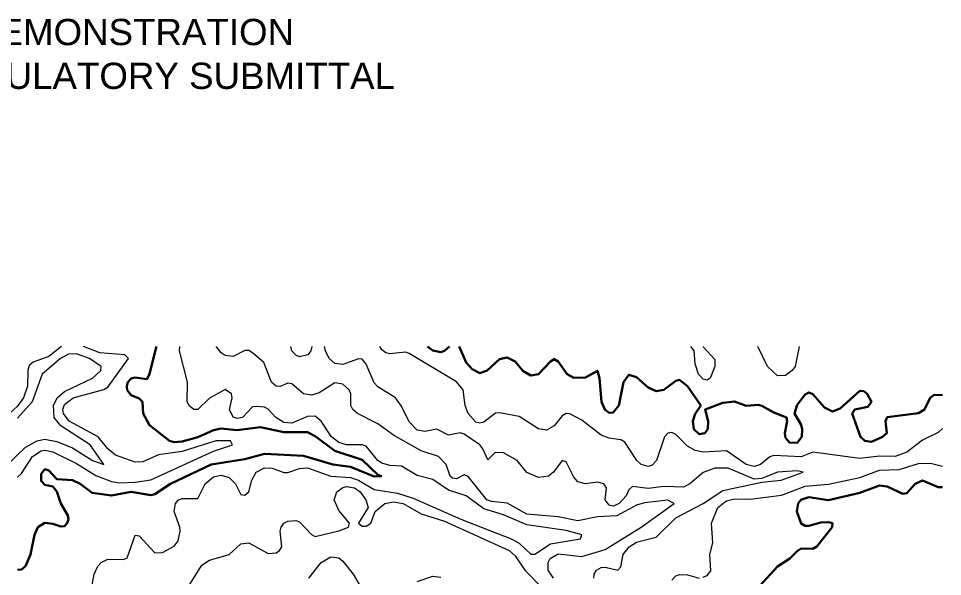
# Model space of a CAD drawing. Extents: x 6810325 to 6812275, y 1878569 to 1880689.
# Drawn here: x 6811501 to 6812275, y 1880222 to 1880689 of the extents above; entities that cross this region are included whole.
import ezdxf

# ---------------------------------------------------------------- set-up
doc = ezdxf.new("R2010")
doc.units = 21
doc.header["$LTSCALE"] = 10
doc.header["$MEASUREMENT"] = 0
for name, color, linetype, lineweight in [('ANNO-SAMPLE', 1, 'CONTINUOUS', 35), ('TOPO-CONTOUR-MAJOR', 34, 'CONTINUOUS', 30), ('TOPO-CONTOUR-MINOR', 36, 'CONTINUOUS', 13)]:
    doc.layers.add(name, color=color, linetype=linetype, lineweight=lineweight)
doc.styles.add('LABEL', font='arial.ttf')

msp = doc.modelspace()

# ---------------------------------------------------------------- linework, layer by layer
at = {"layer": 'TOPO-CONTOUR-MAJOR'}
for points, elevation in [([(6811500.51, 1880227.44), (6811503.79, 1880227.66), (6811507.07, 1880230.58), (6811511.31, 1880240.34), (6811514.59, 1880256.74), (6811517.61, 1880263.31), (6811523.47, 1880266.83), (6811530.04, 1880266.11), (6811536.6, 1880263.71), (6811539.88, 1880264.09), (6811542.01, 1880266.59), (6811543.23, 1880269.87), (6811542.59, 1880273.15), (6811536.85, 1880282.99), (6811533.32, 1880293.11), (6811530.04, 1880297.25), (6811523.47, 1880298.57), (6811520.19, 1880301.97), (6811520.19, 1880307.87), (6811523.47, 1880311.74), (6811526.75, 1880310.68), (6811533.32, 1880303.45), (6811546.44, 1880302.63), (6811553, 1880299.51), (6811562.84, 1880292.14), (6811579.25, 1880289.85), (6811595.65, 1880292.71), (6811612.06, 1880290.12), (6811615.34, 1880290.78), (6811628.57, 1880299.4), (6811662.7, 1880315.8), (6811690.8, 1880320.28), (6811707.2, 1880324.53), (6811740.01, 1880323.05), (6811764.49, 1880315.8), (6811779.38, 1880313.74), (6811799.06, 1880305.74), (6811805.23, 1880305.96), (6811802.34, 1880307.11), (6811789.22, 1880319.66), (6811766.26, 1880327.18), (6811749.85, 1880339.53), (6811743.29, 1880342.73), (6811723.6, 1880342.74), (6811703.92, 1880346.91), (6811684.23, 1880344.49), (6811671.11, 1880345.79), (6811664.55, 1880344.58), (6811651.43, 1880338.57), (6811638.3, 1880334.98), (6811631.74, 1880334.31), (6811627.88, 1880335.48), (6811610.87, 1880348.61), (6811605.7, 1880358.45), (6811605.03, 1880368.29), (6811602.21, 1880370.91), (6811595.65, 1880373.76), (6811592.37, 1880378.02), (6811591.93, 1880381.42), (6811592.91, 1880384.7), (6811595.65, 1880387.61), (6811598.93, 1880388.61), (6811608.78, 1880387.28), (6811610.95, 1880391.26), (6811615.34, 1880409.63), (6811616.99, 1880414.41)], 205), ([(6811862.24, 1880414.41), (6811858.12, 1880410.82), (6811854.84, 1880409.9), (6811848.28, 1880411.27), (6811843.99, 1880414.22), (6811843.86, 1880414.41)], 210), ([(6812275.11, 1880373.79), (6812268.22, 1880374.11), (6812264.72, 1880371.57), (6812260.12, 1880361.73), (6812255.1, 1880358.77), (6812228.85, 1880355.44), (6812227.25, 1880351.89), (6812228.51, 1880342.05), (6812224.91, 1880338.77), (6812215.73, 1880334.66), (6812209.94, 1880335.48), (6812206.33, 1880338.77), (6812199.54, 1880358.45), (6812201.76, 1880361.73), (6812212.45, 1880363.98), (6812215.66, 1880368.29), (6812211.94, 1880374.85), (6812209.17, 1880377.1), (6812205.89, 1880377.47), (6812189.48, 1880362.69), (6812182.92, 1880360.18), (6812176.36, 1880363.36), (6812166.52, 1880374.59), (6812163.24, 1880375.91), (6812159.96, 1880374.3), (6812153.39, 1880365.62), (6812151.13, 1880358.45), (6812156.67, 1880349.03), (6812157.54, 1880345.33), (6812157.28, 1880338.77), (6812153.39, 1880333.81), (6812146.83, 1880334.06), (6812143.55, 1880338.14), (6812142.92, 1880342.05), (6812145.11, 1880351.89), (6812144.59, 1880355.17), (6812133.71, 1880359.25), (6812123.87, 1880364.93), (6812120.59, 1880365.78), (6812110.74, 1880364.95), (6812100.9, 1880368.46), (6812091.06, 1880367.29), (6812076.22, 1880361.73), (6812078.79, 1880351.89), (6812078.67, 1880345.33), (6812076.01, 1880342.05), (6812071.37, 1880341.17), (6812066.77, 1880345.33), (6812066.08, 1880351.89), (6812068.09, 1880358.14), (6812072.62, 1880365.01), (6812061.53, 1880381.19), (6812054.97, 1880386.52), (6812051.69, 1880385.89), (6812041.85, 1880378.32), (6812035.28, 1880377.11), (6812028.72, 1880380.34), (6812018.88, 1880388.85), (6812012.32, 1880390.91), (6812007.93, 1880384.7), (6812004.17, 1880365.01), (6811999.19, 1880359.32), (6811995.91, 1880358.94), (6811992.26, 1880361.73), (6811989.48, 1880368.29), (6811987.77, 1880387.98), (6811986.07, 1880394.21), (6811976.23, 1880388.67), (6811966.39, 1880388.19), (6811960.9, 1880391.26), (6811953.26, 1880401.88), (6811949.98, 1880403.94), (6811946.7, 1880402.04), (6811936.86, 1880391.28), (6811930.3, 1880390.25), (6811923.74, 1880394.22), (6811917.17, 1880402.11), (6811910.61, 1880405.4), (6811904.05, 1880403.84), (6811893.85, 1880394.54), (6811887.65, 1880392.35), (6811881.08, 1880395.47), (6811876.14, 1880401.1), (6811870.19, 1880414.41)], 210), ([(6812116.03, 1880207.53), (6812136.99, 1880230.29), (6812147.26, 1880237.06), (6812153.39, 1880243.26), (6812156.67, 1880245.3), (6812166.52, 1880245.14), (6812169.8, 1880247.18), (6812182.57, 1880263.31), (6812182.95, 1880266.59), (6812179.64, 1880267.52), (6812173.08, 1880267.14), (6812163.24, 1880264.34), (6812159.96, 1880264.31), (6812156.67, 1880266.2), (6812153.16, 1880276.43), (6812154.18, 1880282.99), (6812156.39, 1880286.27), (6812163.24, 1880288.31), (6812179.64, 1880285.98), (6812205.89, 1880291.91), (6812222.29, 1880298.19), (6812228.85, 1880297.39), (6812241.98, 1880291.18), (6812245.26, 1880291.77), (6812252.32, 1880299.4), (6812258.38, 1880302.38), (6812271.5, 1880296.85), (6812275.11, 1880296.7)], 210)]:
    msp.add_lwpolyline(points, dxfattribs=dict(at, elevation=elevation))
at = {"layer": 'TOPO-CONTOUR-MINOR'}
for points, elevation in [([(6811537.16, 1880414.41), (6811526.75, 1880406.13), (6811513.63, 1880401.42), (6811510.35, 1880398.56), (6811509.09, 1880394.54), (6811508.92, 1880381.42), (6811505.56, 1880371.57), (6811500.51, 1880364.67), (6811493.95, 1880358.76), (6811487.38, 1880358.06), (6811483.78, 1880361.73), (6811484.41, 1880381.42), (6811480.82, 1880389.79), (6811467.7, 1880393.52), (6811457.86, 1880401.09), (6811454.58, 1880401.96), (6811448.01, 1880397.5), (6811441.45, 1880395.31), (6811434.89, 1880395.5), (6811428.33, 1880397.53), (6811424.64, 1880404.38), (6811425.47, 1880414.41)], 204), ([(6811500.51, 1880305.13), (6811503.79, 1880308.21), (6811512.91, 1880322.36), (6811520.19, 1880327.07), (6811523.47, 1880327.61), (6811530.04, 1880326.2), (6811549.72, 1880316.45), (6811566.12, 1880306.46), (6811579.25, 1880301.42), (6811585.81, 1880300.39), (6811598.93, 1880300.89), (6811612.06, 1880302.79), (6811664.55, 1880326.93), (6811680.51, 1880332.2), (6811678.85, 1880335.48), (6811666.46, 1880335.48), (6811638.3, 1880326.63), (6811618.62, 1880323.92), (6811605.49, 1880318.02), (6811598.93, 1880317.57), (6811582.53, 1880323.47), (6811575.97, 1880328.71), (6811568.09, 1880338.77), (6811543.81, 1880351.89), (6811538.95, 1880358.45), (6811538.5, 1880361.73), (6811539.88, 1880366.07), (6811547.07, 1880371.57), (6811572.69, 1880378.59), (6811575.97, 1880380.44), (6811593.28, 1880404.38), (6811590.33, 1880407.66), (6811569.41, 1880409.11), (6811555.8, 1880414.41)], 204), ([(6811561.49, 1880207.53), (6811564.64, 1880223.94), (6811567.69, 1880230.5), (6811570.53, 1880233.78), (6811575.97, 1880236.57), (6811589.09, 1880236.05), (6811592.37, 1880237.46), (6811598.93, 1880256.45), (6811602.21, 1880255.94), (6811615.34, 1880241.65), (6811621.9, 1880242.05), (6811631.74, 1880247.24), (6811635.02, 1880251.94), (6811636.61, 1880260.03), (6811636.5, 1880263.31), (6811631.74, 1880276.43), (6811632.75, 1880282.99), (6811635.02, 1880285.85), (6811638.3, 1880287.33), (6811651.43, 1880287.18), (6811657.68, 1880299.4), (6811664.55, 1880305.33), (6811671.11, 1880306.89), (6811677.67, 1880304.83), (6811682.88, 1880299.4), (6811687.52, 1880290.74), (6811690.8, 1880290.1), (6811694.24, 1880292.83), (6811696.69, 1880302.68), (6811700.34, 1880309.24), (6811707.2, 1880312.85), (6811713.76, 1880312.69), (6811723.6, 1880309.08), (6811726.89, 1880309.07), (6811736.73, 1880312.5), (6811743.29, 1880312.84), (6811762.97, 1880306), (6811779.38, 1880304.9), (6811785.94, 1880302.48), (6811799.06, 1880294.84), (6811818.75, 1880291.85), (6811831.87, 1880287.64), (6811871.85, 1880269.87), (6811913.89, 1880253.43), (6811920.45, 1880249.82), (6811930.3, 1880240.52), (6811933.58, 1880240.56), (6811946.7, 1880249.22), (6811971.96, 1880253.46), (6811972.93, 1880256.74), (6811959.82, 1880260.58), (6811927.02, 1880265.21), (6811907.33, 1880273.52), (6811890.93, 1880278.54), (6811876.31, 1880289.55), (6811861.4, 1880294.31), (6811848.28, 1880303.22), (6811835.15, 1880306.48), (6811822.03, 1880314.22), (6811812.19, 1880314.81), (6811805.63, 1880316.73), (6811802.31, 1880319.08), (6811792.5, 1880331.02), (6811789.22, 1880332.33), (6811776.1, 1880332.09), (6811769.54, 1880334.13), (6811763.31, 1880338.77), (6811754.68, 1880351.89), (6811749.85, 1880356.2), (6811743.29, 1880356.06), (6811730.17, 1880350.46), (6811723.6, 1880350.85), (6811716.71, 1880355.17), (6811710.48, 1880362.18), (6811707.2, 1880363.68), (6811700.64, 1880364.21), (6811697.36, 1880364.02), (6811688.93, 1880355.17), (6811684.23, 1880354.11), (6811680.95, 1880355.37), (6811678.05, 1880361.73), (6811680.13, 1880371.57), (6811679.72, 1880374.85), (6811674.39, 1880378.59), (6811661.27, 1880371.2), (6811651.43, 1880361.77), (6811648.15, 1880361.92), (6811644.86, 1880364.2), (6811642.61, 1880368.29), (6811642.88, 1880384.7), (6811636.13, 1880410.94), (6811636.46, 1880414.41)], 206), ([(6811949.34, 1880220.66), (6811944.93, 1880227.22), (6811944.84, 1880233.78), (6811946.43, 1880237.06), (6811953.26, 1880240.83), (6811972.95, 1880238.58), (6811992.63, 1880244.53), (6812022.7, 1880263.31), (6812050.33, 1880282.99), (6812045.13, 1880285.76), (6812025.44, 1880283.73), (6812018.88, 1880281.69), (6812002.48, 1880272.8), (6811986.07, 1880271.98), (6811969.67, 1880268.5), (6811953.26, 1880271.99), (6811927.02, 1880274.08), (6811910.61, 1880283.47), (6811897.49, 1880284.66), (6811893.43, 1880286.27), (6811877.8, 1880305.69), (6811874.52, 1880307), (6811867.96, 1880303.86), (6811864.68, 1880304.28), (6811862.67, 1880305.96), (6811859.41, 1880315.8), (6811853.07, 1880322.36), (6811838.43, 1880327.11), (6811815.47, 1880340.17), (6811802.34, 1880349.8), (6811785.3, 1880358.45), (6811781.31, 1880361.73), (6811779.52, 1880365.01), (6811779.67, 1880374.85), (6811778.33, 1880378.14), (6811772.82, 1880382.92), (6811766.26, 1880384.19), (6811753.13, 1880375.66), (6811746.57, 1880373.79), (6811740.01, 1880374.99), (6811730.17, 1880383.26), (6811726.89, 1880383.79), (6811720.32, 1880381.1), (6811717.03, 1880381.42), (6811713.28, 1880384.7), (6811706.66, 1880401.1), (6811697.36, 1880409.32), (6811694.08, 1880411.15), (6811690.8, 1880411.07), (6811680.95, 1880406.19), (6811674.39, 1880407.14), (6811671.11, 1880409.2), (6811667.19, 1880414.22), (6811667.12, 1880414.41)], 207), ([(6811746.85, 1880414.41), (6811745.98, 1880410.94), (6811743.55, 1880407.66), (6811736.73, 1880405.94), (6811733.45, 1880407.18), (6811730.12, 1880410.94), (6811729.41, 1880414.41)], 208), ([(6811983.15, 1880220.66), (6811983.42, 1880223.94), (6811985.43, 1880227.22), (6811989.35, 1880229.37), (6811992.63, 1880229.72), (6812003.13, 1880227.22), (6812005.76, 1880230.14), (6812007.76, 1880240.34), (6812012.64, 1880246.9), (6812018.88, 1880250.56), (6812035.28, 1880254.91), (6812051.69, 1880271.19), (6812074.55, 1880282.99), (6812091.06, 1880294.08), (6812123.87, 1880300.8), (6812140.02, 1880302.68), (6812158.31, 1880309.24), (6812153.39, 1880310.35), (6812136.99, 1880309.28), (6812123.87, 1880303.96), (6812117.3, 1880303.53), (6812095.74, 1880312.52), (6812084.5, 1880312.64), (6812074.65, 1880309.07), (6812063.42, 1880299.4), (6812058.25, 1880296.75), (6812041.85, 1880297.17), (6812028.72, 1880295.63), (6812015.6, 1880297.41), (6812012.32, 1880294.65), (6812010.24, 1880289.55), (6812004.44, 1880282.99), (6811999.19, 1880280.94), (6811995.91, 1880281.61), (6811992.69, 1880286.27), (6811993.78, 1880296.11), (6811991.59, 1880299.4), (6811986.07, 1880300.87), (6811976.23, 1880299.48), (6811969.67, 1880301.31), (6811966.39, 1880305.11), (6811959.82, 1880318.02), (6811956.54, 1880319.18), (6811949.31, 1880309.24), (6811945.07, 1880305.96), (6811936.86, 1880304.75), (6811927.02, 1880309.03), (6811918.85, 1880319.08), (6811907.33, 1880325.37), (6811900.43, 1880325.64), (6811894.21, 1880319.56), (6811890.25, 1880328.92), (6811887.51, 1880332.2), (6811874.52, 1880341.04), (6811871.24, 1880342.3), (6811861.4, 1880340.29), (6811851.56, 1880345.37), (6811841.71, 1880343.27), (6811835.15, 1880344.56), (6811828.59, 1880351.39), (6811822.03, 1880364.59), (6811816.87, 1880371.57), (6811802.34, 1880380.75), (6811799.06, 1880384.15), (6811792.5, 1880399.82), (6811789.22, 1880403.96), (6811785.94, 1880404.27), (6811772.82, 1880399.33), (6811766.26, 1880400.36), (6811761.53, 1880404.38), (6811758.47, 1880410.94), (6811757.65, 1880414.41)], 208), ([(6812275.11, 1880345.81), (6812271.5, 1880342.55), (6812258.38, 1880336.16), (6812245.26, 1880325.93), (6812235.41, 1880322.54), (6812222.29, 1880322.72), (6812205.89, 1880320.76), (6812166.52, 1880326.01), (6812156.67, 1880322.15), (6812133.71, 1880323.19), (6812130.43, 1880322.16), (6812122.69, 1880315.8), (6812117.3, 1880314.18), (6812110.74, 1880315.81), (6812094.34, 1880327.19), (6812074.65, 1880326.14), (6812068.09, 1880327.32), (6812061.53, 1880331.19), (6812051.69, 1880340.77), (6812048.41, 1880342.42), (6812045.13, 1880341.92), (6812042.32, 1880338.77), (6812035.66, 1880319.08), (6812032, 1880315.21), (6812028.72, 1880314.15), (6812022.62, 1880315.8), (6812019.03, 1880319.08), (6812009.04, 1880334.35), (6812005.76, 1880336.27), (6811995.91, 1880337.68), (6811989.35, 1880340.18), (6811972.95, 1880352.99), (6811963.11, 1880358.07), (6811959.82, 1880358.51), (6811956.54, 1880356.55), (6811949.98, 1880347.97), (6811943.42, 1880344.56), (6811936.86, 1880345.57), (6811920.45, 1880355.97), (6811904.05, 1880359.03), (6811900.77, 1880358.82), (6811890.93, 1880351.29), (6811887.65, 1880350.45), (6811884.37, 1880351.25), (6811877.8, 1880358.46), (6811875.26, 1880365.01), (6811873.63, 1880378.14), (6811867.96, 1880384.9), (6811828.59, 1880408.69), (6811825.31, 1880409.75), (6811812.19, 1880408.27), (6811808.91, 1880409.18), (6811805.63, 1880411.71), (6811804, 1880414.41)], 209), ([(6812080.42, 1880387.98), (6812077.93, 1880386.35), (6812074.65, 1880387.05), (6812070.88, 1880391.26), (6812068.09, 1880400.03), (6812067.01, 1880410.94), (6812064.36, 1880414.41)], 211), ([(6812074.83, 1880414.41), (6812074.72, 1880414.22), (6812084.5, 1880403.59), (6812084.53, 1880397.82), (6812080.42, 1880387.98)], 211), ([(6812155.2, 1880414.41), (6812151.61, 1880397.82), (6812149.31, 1880394.54), (6812143.55, 1880390.36), (6812136.99, 1880390.04), (6812128.54, 1880397.82), (6812120.41, 1880414.41)], 211), ([(6811490.67, 1880314.38), (6811507.07, 1880330.22), (6811516.91, 1880335.63), (6811523.47, 1880336.99), (6811533.32, 1880335.08), (6811546.44, 1880329.57), (6811563.33, 1880319.08), (6811572.78, 1880315.8), (6811561.22, 1880332.2), (6811536.6, 1880348.12), (6811531.29, 1880355.17), (6811530.53, 1880365.01), (6811533.7, 1880371.57), (6811539.88, 1880376.72), (6811563.27, 1880387.98), (6811570.37, 1880394.54), (6811570.63, 1880397.82), (6811560.64, 1880404.38), (6811549.72, 1880408.4), (6811543.16, 1880408.11), (6811536.47, 1880404.38), (6811521.06, 1880391.26), (6811512.67, 1880368.29), (6811500.51, 1880354.44)], 203), ([(6812074.65, 1880221.27), (6812077.93, 1880222.8), (6812081.22, 1880226.74), (6812080.35, 1880240.34), (6812082.65, 1880250.18), (6812081.78, 1880266.59), (6812086.94, 1880279.71), (6812094.34, 1880285.44), (6812100.9, 1880286.99), (6812114.02, 1880286.72), (6812140.27, 1880289.97), (6812159.96, 1880297.52), (6812179.64, 1880299.29), (6812205.89, 1880304.82), (6812222.29, 1880310.94), (6812238.7, 1880311.63), (6812255.1, 1880316.68), (6812264.94, 1880316.89), (6812275.11, 1880314.35)], 209), ([(6811641.58, 1880210.52), (6811654.71, 1880231.48), (6811661.27, 1880235.62), (6811677.67, 1880240.29), (6811687.52, 1880249.36), (6811694.08, 1880250), (6811710.48, 1880241.25), (6811717.04, 1880241.7), (6811719.95, 1880243.62), (6811721.74, 1880246.9), (6811720.49, 1880260.03), (6811721.29, 1880263.31), (6811723.6, 1880266.49), (6811726.89, 1880268.24), (6811733.45, 1880268.78), (6811736.73, 1880267.64), (6811746.57, 1880257.07), (6811749.85, 1880255.55), (6811769.54, 1880260.18), (6811777.74, 1880263.31), (6811778.51, 1880266.59), (6811769.54, 1880277.25), (6811765.52, 1880286.27), (6811767.8, 1880292.83), (6811772.82, 1880296.41), (6811776.1, 1880297.21), (6811782.66, 1880296.16), (6811787.3, 1880292.83), (6811792.14, 1880286.27), (6811793.98, 1880279.71), (6811786.1, 1880266.59), (6811789.22, 1880264.07), (6811792.5, 1880264.2), (6811796.48, 1880266.59), (6811799.99, 1880276.43), (6811808.17, 1880282.99), (6811815.47, 1880284.47), (6811823.47, 1880282.99), (6811838.43, 1880274.41), (6811858.12, 1880268.23), (6811912.32, 1880243.62), (6811917.17, 1880239.14), (6811925.45, 1880227.22), (6811940.14, 1880212.26)], 207), ([(6811744.39, 1880220.66), (6811754.75, 1880233.78), (6811762.97, 1880238.48), (6811769.54, 1880237.63), (6811772.82, 1880234.84), (6811781.65, 1880223.94), (6811789.22, 1880211.01)], 208), ([(6811835.15, 1880217.86), (6811848.28, 1880222.19), (6811854.84, 1880221.48)], 208), ([(6812048.41, 1880218.74), (6812051.69, 1880222.4), (6812054.97, 1880223.74), (6812061.53, 1880223.41), (6812071.37, 1880220.57)], 209)]:
    msp.add_lwpolyline(points, dxfattribs=dict(at, elevation=elevation))

# ---------------------------------------------------------------- texts
at = {"layer": 'ANNO-SAMPLE', "insert": (6811300.11, 1880659.41), "char_height": 22, "width": 1500, "attachment_point": 5, "style": 'LABEL'}
msp.add_mtext('SAMPLE - SYNTHETIC FIELD DATA FOR DEMONSTRATION\\PNOT A WETLAND DELINEATION - NOT FOR REGULATORY SUBMITTAL', dxfattribs=at)

doc.saveas('drawing.dxf')
